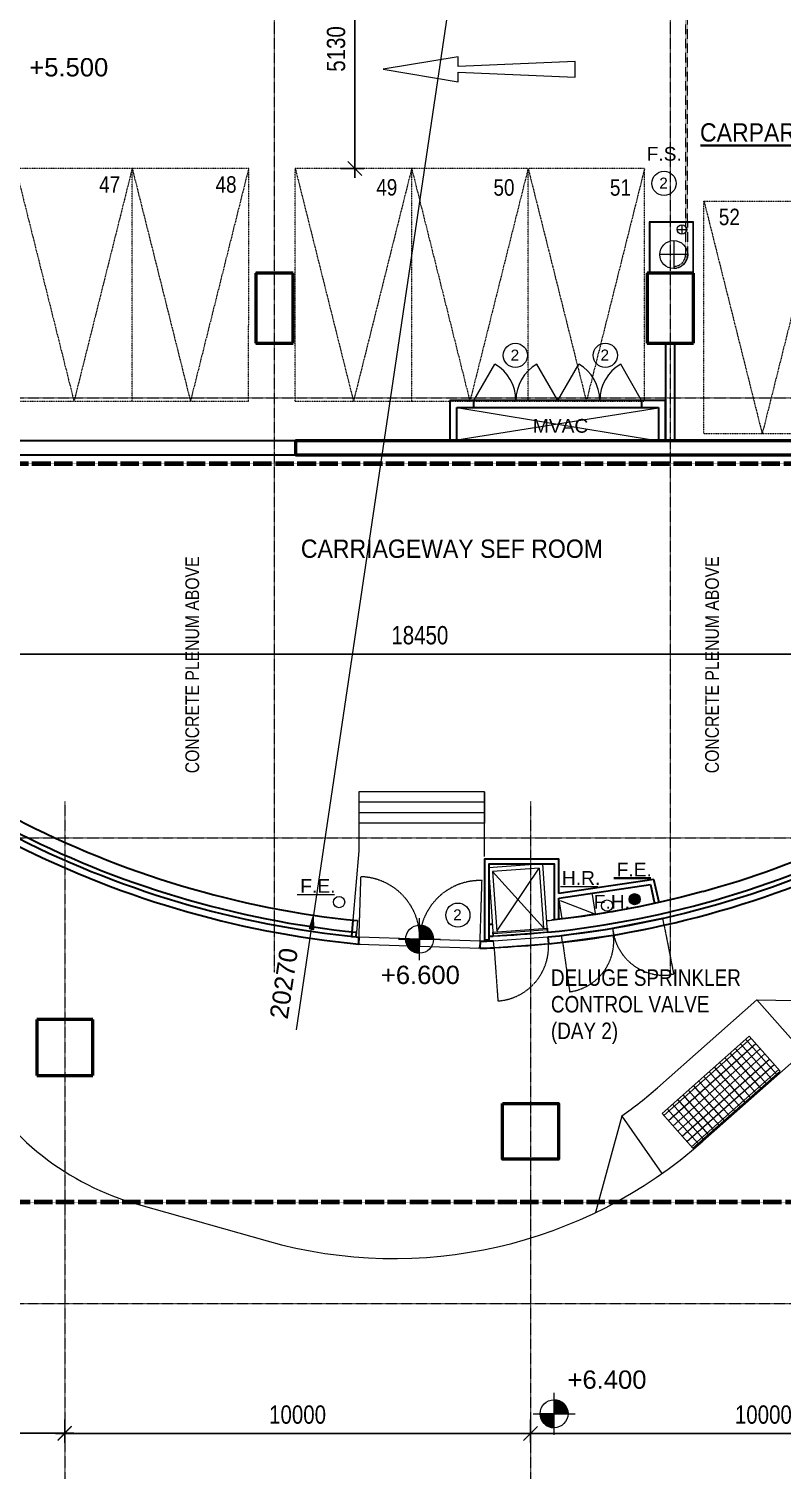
# Model space of a CAD drawing. Header units: millimetres. Extents: x -1578195 to 622687, y -255792 to 391308.
# Drawn here: x 86082 to 102255, y 129429 to 160378 of the extents above; entities that cross this region are included whole.
import ezdxf

# ---------------------------------------------------------------- set-up
doc = ezdxf.new("R2010")
doc.units = ezdxf.units.MM
for name, pattern in [('Dash', [6, 3, -3]), ('Dash dot', [14, 6, -4, 0, -4]), ('Grid Line', [21, 12, -3, 3, -3]), ('Long Dash', [13.5, 9, -4.5]), ('Overhead', [1.8, 1.2, -0.6])]:
    doc.linetypes.add(name, pattern=pattern)
for name, color, linetype, lineweight in [('0-1', 7, 'Continuous', 5), ('A-325-M_DOOR', 31, 'Continuous', 5), ('A-325-M_DOOR_PANEL', 31, 'Continuous', 5), ('A-325-MH_DOOR', 31, 'Long Dash', 5), ('A-ANNO-DIMS', 7, 'Continuous', 9), ('A-ANNO-NOTE', 7, 'Continuous', 5), ('A-ANNO-NOTE-1', 7, 'Continuous', 20), ('A-DETL', 102, 'Continuous', 5), ('A-DETL-3', 102, 'Dash dot', 70), ('A-DETL-GENF', 7, 'Continuous', 5), ('A-DOOR', 7, 'Continuous', 5), ('A-DOOR-1', 7, 'Continuous', 9), ('A-DOOR-HDLN', 7, 'Long Dash', 5), ('A-FLOR', 7, 'Continuous', 18), ('A-WALL', 7, 'Continuous', 9), ('A-WALL-4', 7, 'Continuous', 35), ('A-WALL-7', 7, 'Continuous', 5), ('A-WALL-9', 7, 'Continuous', 30), ('C-PRKG-1', 7, 'Dash', 5), ('G-ANNO-DIMS', 111, 'Continuous', 5), ('G-ANNO-TEXT', 7, 'Continuous', 5), ('I-WALL', 7, 'Continuous', 9), ('I-WALL-5', 7, 'Continuous', 30), ('I-WALL-6', 7, 'Continuous', 18), ('OAP280_C', 210, 'Continuous', 50), ('OAP280_W', 210, 'Continuous', 50), ('Q-SPCQ', 7, 'Continuous', 5), ('Q-SPCQ-HDLN', 7, 'Overhead', 5), ('S-COLS-3', 7, 'Continuous', 35), ('S-COLS-4', 7, 'Continuous', 13), ('S-GRID-1', 7, 'Grid Line', 5), ('S-STRS', 7, 'Continuous', 5), ('S-STRS-2', 7, 'Overhead', 5), ('UNDERLINE', 10, 'Continuous', 35)]:
    doc.layers.add(name, color=color, linetype=linetype, lineweight=lineweight)
doc.styles.add('Arial', font='arial.ttf', dxfattribs={"height": 393.413174})
doc.styles.add('Arial Narrow', font='ARIALN.TTF', dxfattribs={"height": 353.981763})
doc.styles.add('Arial Narrow_1', font='ARIALN.TTF', dxfattribs={"height": 294.984802})
doc.styles.add('Arial_1', font='arial.ttf', dxfattribs={"height": 1.475299})
doc.styles.add('Arial_11', font='arial.ttf', dxfattribs={"width": 0.8, "height": 12.5})
doc.styles.add('Arial_6', font='arial.ttf', dxfattribs={"height": 295.05988})
doc.styles.add('Arial_7', font='arial.ttf', dxfattribs={"width": 0.9, "height": 393.413174})
doc.styles.add('Arial_9', font='arial.ttf', dxfattribs={"height": 1.18024})
doc.dimstyles.new('Diagonal_-_2_0mm_Arial', dxfattribs={"dimscale": 304.8, "dimtxt": 500, "dimasz": 0.984252, "dimexe": 0.984252, "dimexo": 0.984252, "dimgap": 0.656168, "dimtad": 1, "dimdec": 0, "dimrnd": 5, "dimzin": 0, "dimdsep": 46, "dimtxsty": 'Arial_11', "dimblk1": 'OBLIQUE', "dimblk2": 'OBLIQUE', "dimsah": 1, "dimcen": 0.09, "dimdle": 0.656168, "dimadec": 0, "dimazin": 0, "dimtfac": 1, "dimtdec": 4, "dimtix": 1, "dimtmove": 0, "dimatfit": 3, "dimfxl": 1, "dimtvp": 1, "dimtolj": 1, "dimtzin": 0, "dimarcsym": 2})

# ---------------------------------------------------------------- blocks, each defined once
blk = doc.blocks.new('ARC_ANN_FIRE-RATING_two_ - none-909955-B1_F PLAN _2 OF 2_')
at = {"layer": 'A-ANNO-NOTE'}
blk.add_circle((0, 0), 1.3, dxfattribs=at)
at = {"layer": 'A-ANNO-NOTE', "insert": (-0.05, 0.62), "char_height": 1.18, "width": 1.0944, "attachment_point": 2, "line_spacing_factor": 0.938532, "style": 'Arial_9'}
blk.add_mtext('2', dxfattribs=at)
blk = doc.blocks.new('ARC_ANN_FIRE SHUTTER - 1-5166234-B1_F PLAN _2 OF 2_')
at = {"layer": 'A-ANNO-NOTE', "insert": (0.41, 1.66), "char_height": 1.475, "width": 4.5, "attachment_point": 2, "line_spacing_factor": 0.938532, "style": 'Arial_1'}
blk.add_mtext('F.S.', dxfattribs=at)
blk = doc.blocks.new('ARC_ANN_FE_FIRE-EXTINGUISHER - 4-883778-B1_F PLAN _2 OF 2_')
at = {"layer": 'A-ANNO-NOTE'}
blk.add_circle((2.69, -0.82), 0.6, dxfattribs=at)
at = {"layer": 'A-ANNO-NOTE-1'}
blk.add_line((-1.8, 0), (2.19, 0), dxfattribs=at)
at = {"layer": 'A-ANNO-NOTE', "insert": (0.41, 1.66), "char_height": 1.475, "width": 4.5, "attachment_point": 2, "line_spacing_factor": 0.938532, "style": 'Arial_1'}
blk.add_mtext('F.E.', dxfattribs=at)
blk = doc.blocks.new('ARC_PAR_Car - Car_2500x5000mm-V12-B1_F PLAN _2 OF 2_')
at = {"layer": 'C-PRKG-1'}
for p, q in [((0, 0), (0, 5000)), ((0, 5000), (1250, 0)), ((0, 5000), (2500, 5000)), ((2500, 5000), (1250, 0)), ((2500, 0), (2500, 5000)), ((2500, 0), (0, 0))]:
    blk.add_line(p, q, dxfattribs=at)
blk = doc.blocks.new('ARC_FS-CARRIAGEWAY-DV - FS_CARRIAGEWAY-DV-34425202-B1_F PLAN _2 OF 2_')
at = {"layer": 'Q-SPCQ'}
for p, q in [((-460, 40), (-460, 125)), ((-460, 125), (710, 125)), ((710, 125), (-460, 125)), ((-460, 125), (-460, -1345)), ((-460, 75), (710, 75)), ((710, 40), (-460, 40)), ((-375, -1260), (-375, 25)), ((625, -1260), (-375, 25)), ((625, 25), (-375, -1260)), ((625, -1260), (625, 25)), ((710, 125), (710, 40)), ((710, -1345), (710, 125)), ((-460, -1345), (710, -1345)), ((-375, -1260), (625, -1260))]:
    blk.add_line(p, q, dxfattribs=at)
blk = doc.blocks.new('DCW_16c - ARC_Steel_Dbl_Door-34942772-B1_F PLAN _2 OF 2_')
at = {"layer": 'A-DOOR'}
for p, q in [((-1300, -150), (-1261, -150)), ((1300, -150), (1261, -150))]:
    blk.add_line(p, q, dxfattribs=at)
at = {"layer": 'A-DOOR-1'}
for p, q in [((0, 0), (-1300, 0)), ((-1300, 0), (-1300, -150)), ((-1300, -150), (0, -150)), ((0, -150), (0, 0)), ((1300, 0), (0, 0)), ((0, 0), (0, -150)), ((0, -150), (1299, -150)), ((1300, -4), (1300, 0))]:
    blk.add_line(p, q, dxfattribs=at)
at = {"layer": 'A-DOOR-HDLN'}
for p, q in [((-1300, -13), (-1300, 1300)), ((1300, -13), (1300, 1300))]:
    blk.add_line(p, q, dxfattribs=at)
for centre, start, end in [((-1300, 0), 0, 90), ((1300, 0), 90, 180)]:
    blk.add_arc(centre, 1300, start, end, dxfattribs=at)
blk = doc.blocks.new('APF_04 _DV_ - APF_04-35478786-B1_F PLAN _2 OF 2_')
at = {"layer": 'A-DOOR'}
for p, q in [((-585, 0), (-535, 0)), ((-585, -150), (-535, -150))]:
    blk.add_line(p, q, dxfattribs=at)
at = {"layer": 'A-DOOR-1'}
for p, q in [((-585, -150), (-585, 0)), ((-585, 0), (585, 0)), ((585, 0), (585, -150)), ((585, -150), (-585, -150))]:
    blk.add_line(p, q, dxfattribs=at)
at = {"layer": 'A-DOOR-HDLN'}
for p, q in [((-585, -150), (-585, -1294)), ((-585, -1294), (-535, -1294))]:
    blk.add_line(p, q, dxfattribs=at)
blk.add_arc((-584, -126), 1169, 272.4036, 358.8071, dxfattribs=at)
blk = doc.blocks.new('ARC_FS_FIRE SHUTTER LATERAL SINGLE  - ARC_FS_FIRE SHUTTER LATERAL SINGLE -44763638-A3_B1_F')
at = {"layer": 'Q-SPCQ'}
for p, q in [((-7257, 800), (-7257, -150)), ((-6157, 800), (-7257, 800)), ((-7247, 790), (-7247, -140)), ((-6167, 790), (-7247, 790)), ((-6167, -140), (-6167, 790)), ((-6157, -150), (-6157, 800)), ((-6857, -25), (-6857, 575)), ((-6557, 275), (-7157, 275)), ((-6217, 100), (-6417, 100)), ((-6317, 200), (-6317, 0)), ((10, 45), (0, 45)), ((0, 45), (0, 34)), ((0, 34), (50, 29)), ((1, 35), (1, 44)), ((1, 44), (10, 44)), ((50, 30), (1, 35)), ((10, 44), (10, 45)), ((120, 30), (50, 30)), ((50, 29), (119, 29)), ((119, 29), (119, -29)), ((120, -30), (120, 30)), ((-7257, -150), (-6157, -150)), ((-7247, -140), (-6167, -140)), ((50, -29), (0, -34)), ((0, -34), (0, -45)), ((0, -45), (10, -45)), ((1, -35), (50, -30)), ((1, -44), (1, -35)), ((10, -44), (1, -44)), ((10, -45), (10, -44)), ((119, -29), (50, -29)), ((50, -30), (120, -30))]:
    blk.add_line(p, q, dxfattribs=at)
for centre, radius in [((-6857, 275), 300), ((-6317, 100), 100)]:
    blk.add_circle(centre, radius, dxfattribs=at)
at = {"layer": 'Q-SPCQ-HDLN'}
for p, q in [((-7112, 275), (-7152, 275)), ((-6157, 20), (-6857, 20)), ((-6157, 20), (-6157, -20)), ((50, 20), (-6157, 20)), ((50, 20), (50, -20)), ((-6157, -20), (-6857, -20)), ((-6157, -20), (50, -20))]:
    blk.add_line(p, q, dxfattribs=at)
for radius in [295, 255]:
    blk.add_arc((-6857, 275), radius, 180, 270, dxfattribs=at)
blk = doc.blocks.new('ARC_PAR_Car - Car_2500x5000mm-V8-B1_F PLAN _2 OF 2_')
at = {"layer": 'C-PRKG-1'}
for p, q in [((0, 0), (0, -5000)), ((0, -5000), (1250, 0)), ((2500, 0), (0, 0)), ((2500, -5000), (1250, 0)), ((2500, 0), (2500, -5000)), ((0, -5000), (2500, -5000))]:
    blk.add_line(p, q, dxfattribs=at)
blk = doc.blocks.new('_Oblique')
at = {"color": 0, "linetype": 'ByBlock', "lineweight": -2}
blk.add_line((-0.5, -0.5), (0.5, 0.5), dxfattribs=at)
blk = doc.blocks.new('*D167')
at = {"layer": 'A-ANNO-DIMS', "color": 0, "lineweight": -2, "transparency": 16777216}
for p, q in [((76851, 130020), (76851, 130520)), ((86851, 130019), (86851, 130520)), ((76651, 130220), (87051, 130220))]:
    blk.add_line(p, q, dxfattribs=at)
at = {"layer": 'Defpoints', "color": 0, "transparency": 16777216}
for p in [(86851, 130220), (76851, 129720), (86851, 129719)]:
    blk.add_point(p, dxfattribs=at)
at = {"layer": 'A-ANNO-DIMS', "color": 0, "lineweight": -2, "transparency": 16777216, "xscale": 299.9999999999999, "yscale": 299.9999999999999, "zscale": 299.9999999999999, "rotation": 180}
blk.add_blockref('_Oblique', (76851, 130220), dxfattribs=at)
at = {"layer": 'A-ANNO-DIMS', "color": 0, "lineweight": -2, "transparency": 16777216, "xscale": 299.9999999999999, "yscale": 299.9999999999999, "zscale": 299.9999999999999}
blk.add_blockref('_Oblique', (86851, 130220), dxfattribs=at)
at = {"layer": 'A-ANNO-DIMS', "color": 0, "transparency": 16777216, "insert": (81851, 130620), "char_height": 12.5, "attachment_point": 5, "style": 'Arial_11'}
blk.add_mtext('\\A1;{\\H31.473x;10000}', dxfattribs=at)
blk = doc.blocks.new('*D168')
at = {"layer": 'A-ANNO-DIMS', "color": 0, "lineweight": -2, "transparency": 16777216}
for p, q in [((86851, 130019), (86851, 130519)), ((96851, 130019), (96851, 130519)), ((86651, 130219), (97051, 130219))]:
    blk.add_line(p, q, dxfattribs=at)
at = {"layer": 'Defpoints', "color": 0, "transparency": 16777216}
for p in [(96851, 130219), (86851, 129719), (96851, 129719)]:
    blk.add_point(p, dxfattribs=at)
at = {"layer": 'A-ANNO-DIMS', "color": 0, "lineweight": -2, "transparency": 16777216, "xscale": 299.9999999999999, "yscale": 299.9999999999999, "zscale": 299.9999999999999, "rotation": 180}
blk.add_blockref('_Oblique', (86851, 130219), dxfattribs=at)
at = {"layer": 'A-ANNO-DIMS', "color": 0, "lineweight": -2, "transparency": 16777216, "xscale": 299.9999999999999, "yscale": 299.9999999999999, "zscale": 299.9999999999999}
blk.add_blockref('_Oblique', (96851, 130219), dxfattribs=at)
at = {"layer": 'A-ANNO-DIMS', "color": 0, "transparency": 16777216, "insert": (91851, 130620), "char_height": 12.5, "attachment_point": 5, "style": 'Arial_11'}
blk.add_mtext('\\A1;{\\H31.473x;10000}', dxfattribs=at)
blk = doc.blocks.new('*D169')
at = {"layer": 'A-ANNO-DIMS', "color": 0, "lineweight": -2, "transparency": 16777216}
for p, q in [((96851, 130019), (96851, 130519)), ((106851, 130019), (106851, 130519)), ((96651, 130219), (107051, 130219))]:
    blk.add_line(p, q, dxfattribs=at)
at = {"layer": 'Defpoints', "color": 0, "transparency": 16777216}
for p in [(106851, 130219), (96851, 129719), (106851, 129719)]:
    blk.add_point(p, dxfattribs=at)
at = {"layer": 'A-ANNO-DIMS', "color": 0, "lineweight": -2, "transparency": 16777216, "xscale": 299.9999999999999, "yscale": 299.9999999999999, "zscale": 299.9999999999999, "rotation": 180}
blk.add_blockref('_Oblique', (96851, 130219), dxfattribs=at)
at = {"layer": 'A-ANNO-DIMS', "color": 0, "lineweight": -2, "transparency": 16777216, "xscale": 299.9999999999999, "yscale": 299.9999999999999, "zscale": 299.9999999999999}
blk.add_blockref('_Oblique', (106851, 130219), dxfattribs=at)
at = {"layer": 'A-ANNO-DIMS', "color": 0, "transparency": 16777216, "insert": (101851, 130620), "char_height": 12.5, "attachment_point": 5, "style": 'Arial_11'}
blk.add_mtext('\\A1;{\\H31.473x;10000}', dxfattribs=at)
blk = doc.blocks.new('*D173')
at = {"layer": 'A-ANNO-DIMS', "color": 0, "lineweight": -2, "transparency": 16777216}
for p, q in [((85251, 146754), (85251, 147254)), ((103701, 146754), (103701, 147254)), ((85051, 146954), (103901, 146954))]:
    blk.add_line(p, q, dxfattribs=at)
at = {"layer": 'Defpoints', "color": 0, "transparency": 16777216}
for p in [(103701, 146954), (85251, 146454), (103701, 146454)]:
    blk.add_point(p, dxfattribs=at)
at = {"layer": 'A-ANNO-DIMS', "color": 0, "lineweight": -2, "transparency": 16777216, "xscale": 299.9999999999999, "yscale": 299.9999999999999, "zscale": 299.9999999999999, "rotation": 180}
blk.add_blockref('_Oblique', (85251, 146954), dxfattribs=at)
at = {"layer": 'A-ANNO-DIMS', "color": 0, "lineweight": -2, "transparency": 16777216, "xscale": 299.9999999999999, "yscale": 299.9999999999999, "zscale": 299.9999999999999}
blk.add_blockref('_Oblique', (103701, 146954), dxfattribs=at)
at = {"layer": 'A-ANNO-DIMS', "color": 0, "transparency": 16777216, "insert": (94476, 147355), "char_height": 12.5, "attachment_point": 5, "style": 'Arial_11'}
blk.add_mtext('\\A1;{\\H31.473x;18450}', dxfattribs=at)
blk = doc.blocks.new('Spot Elevations - Spot Elevation - Exterior Filled-23614-B1_F PLAN _1 OF 2_')
at = {"layer": 'G-ANNO-DIMS'}
h = blk.add_hatch(color=256, dxfattribs=at)
edge = h.paths.add_edge_path(flags=0)
edge.add_arc((-2.24, 2.25), 1.5, 0, 90, ccw=False)
edge.add_line((-0.74, 2.25), (-2.24, 2.25))
edge.add_line((-2.24, 2.25), (-2.24, 3.75))
h = blk.add_hatch(color=256, dxfattribs=at)
edge = h.paths.add_edge_path(flags=0)
edge.add_arc((-2.24, 2.25), 1.5, 180, 270, ccw=False)
edge.add_line((-3.74, 2.25), (-2.24, 2.25))
edge.add_line((-2.24, 2.25), (-2.24, 0.75))
for p, q in [((-2.24, 0), (-2.24, 4.5)), ((-2.24, 3.75), (-2.24, 2.25)), ((-4.49, 2.25), (0.01, 2.25)), ((-2.24, 2.25), (-3.74, 2.25)), ((-2.24, 0.75), (-2.24, 2.25)), ((-2.24, 2.25), (-0.74, 2.25))]:
    blk.add_line(p, q, dxfattribs=at)
blk.add_circle((-2.24, 2.25), 1.5, dxfattribs=at)
for start, end in [(360, 90), (180, 270)]:
    blk.add_arc((-2.24, 2.25), 1.5, start, end, dxfattribs=at)
blk = doc.blocks.new('ARC_ACCESS PANEL_SINGLE - 900w x 1800h-44554055-1995 - G')
at = {"layer": 'A-325-M_DOOR', "lineweight": 13}
blk.add_line((575, -50), (125, -829), dxfattribs=at)
at = {"layer": 'A-325-M_DOOR', "linetype": 'Dash'}
blk.add_line((569, -50), (525, -50), dxfattribs=at)
at = {"layer": 'A-325-M_DOOR'}
blk.add_arc((575, -50), 900, 180, 240, dxfattribs=at)
blk = doc.blocks.new('ARC_ACCESS PANEL_SINGLE - 900w x 1800h-44554056-1995 - G')
at = {"layer": 'A-325-M_DOOR', "lineweight": 13}
blk.add_line((575, 50), (125, 829), dxfattribs=at)
at = {"layer": 'A-325-M_DOOR', "linetype": 'Dash'}
blk.add_line((569, 50), (525, 50), dxfattribs=at)
at = {"layer": 'A-325-M_DOOR'}
blk.add_arc((575, 50), 900, 120, 180, dxfattribs=at)
blk = doc.blocks.new('*D319')
at = {"layer": 'A-ANNO-DIMS', "color": 0, "lineweight": -2, "transparency": 16777216}
for p, q in [((93280, 162510), (92780, 162510)), ((93080, 157181), (93080, 162710)), ((93280, 157381), (92780, 157381))]:
    blk.add_line(p, q, dxfattribs=at)
at = {"layer": 'Defpoints', "color": 0, "transparency": 16777216}
for p in [(93080, 162510), (93580, 162510), (93580, 157381)]:
    blk.add_point(p, dxfattribs=at)
at = {"layer": 'A-ANNO-DIMS', "color": 0, "lineweight": -2, "transparency": 16777216, "xscale": 299.9999999999999, "yscale": 299.9999999999999, "zscale": 299.9999999999999}
for p, rotation in [((93080, 162510), 90), ((93080, 157381), 270)]:
    blk.add_blockref('_Oblique', p, dxfattribs=dict(at, rotation=rotation))
at = {"layer": 'A-ANNO-DIMS', "color": 0, "transparency": 16777216, "insert": (92679, 159946), "char_height": 12.5, "attachment_point": 5, "rotation": 90, "style": 'Arial_11'}
blk.add_mtext('\\A1;{\\H31.473x;5130}', dxfattribs=at)
blk = doc.blocks.new('APF_04 _DV_ - APF_04c-50571643-1995 - G')
at = {"layer": 'A-325-M_DOOR', "lineweight": 13}
for p, q in [((-550, -150), (-550, 0)), ((-550, 0), (550, 0)), ((550, 0), (550, -150)), ((550, -150), (-550, -150))]:
    blk.add_line(p, q, dxfattribs=at)
at = {"layer": 'A-325-M_DOOR'}
blk.add_line((-550, -150), (-500, -150), dxfattribs=at)
at = {"layer": 'A-325-M_DOOR_PANEL'}
blk.add_line((-550, 0), (-500, 0), dxfattribs=at)
at = {"layer": 'A-325-MH_DOOR'}
for p, q in [((-550, -150), (-550, -1225)), ((-550, -1225), (-500, -1225))]:
    blk.add_line(p, q, dxfattribs=at)
blk.add_arc((-549, -126), 1100, 272.555, 358.732, dxfattribs=at)
blk = doc.blocks.new('APF_04 _DV_ - APF_04c-50571644-1995 - G')
at = {"layer": 'A-325-M_DOOR'}
blk.add_line((-550, 150), (-500, 150), dxfattribs=at)
at = {"layer": 'A-325-M_DOOR', "lineweight": 13}
for p, q in [((550, 150), (-550, 150)), ((-550, 150), (-550, 0)), ((-550, 0), (550, 0)), ((550, 0), (550, 150))]:
    blk.add_line(p, q, dxfattribs=at)
at = {"layer": 'A-325-M_DOOR_PANEL'}
blk.add_line((-550, 0), (-500, 0), dxfattribs=at)
at = {"layer": 'A-325-MH_DOOR'}
for p, q in [((-550, 1225), (-500, 1225)), ((-550, 150), (-550, 1225))]:
    blk.add_line(p, q, dxfattribs=at)
blk.add_arc((-549, 126), 1100, 1.268, 87.445, dxfattribs=at)
blk = doc.blocks.new('ARC_ANN_HR_HOSE-REEL - ARC_ANN_HR_HOSE-REEL-881492-B1_F PLAN _2 OF 2_')
at = {"layer": 'A-ANNO-NOTE-1'}
blk.add_line((-1.8, 0), (2.19, 0), dxfattribs=at)
at = {"layer": 'A-ANNO-NOTE', "insert": (0.41, 1.66), "char_height": 1.475, "width": 4.896, "attachment_point": 2, "line_spacing_factor": 0.938532, "style": 'Arial_1'}
blk.add_mtext('H.R.', dxfattribs=at)
blk = doc.blocks.new('ARC_TFP_FS_HR_DISPLAY - ARC_TFP_FS_HR_750x400-V85-B1_F PLAN _2 OF 2_')
at = {"layer": 'Q-SPCQ'}
for p, q in [((405, 460), (-405, 460)), ((-405, 460), (-405, 0)), ((-375, 460), (375, 30)), ((405, 0), (405, 460))]:
    blk.add_line(p, q, dxfattribs=at)
blk = doc.blocks.new('TRA')
at = {"layer": 'A-DETL'}
blk.add_lwpolyline([(-464480, 136340), (-462607, 137996), (-463270, 138746), (-465143, 137090)], close=True, dxfattribs=at)
at = {"layer": 'A-DETL-GENF', "linetype": 'Continuous'}
for p, q in [((-465106, 137048), (-463233, 138703)), ((-462683, 137930), (-463345, 138679)), ((-465006, 136935), (-463133, 138591)), ((-464907, 136823), (-463034, 138479)), ((-464807, 136710), (-462934, 138366)), ((-463020, 137632), (-463682, 138381)), ((-462907, 137731), (-463570, 138480)), ((-462795, 137831), (-463457, 138580)), ((-464708, 136598), (-462835, 138254)), ((-464609, 136486), (-462736, 138142)), ((-463357, 137334), (-464019, 138083)), ((-463244, 137433), (-463907, 138182)), ((-463132, 137532), (-463794, 138282)), ((-464509, 136373), (-462636, 138029)), ((-463694, 137036), (-464356, 137785)), ((-463582, 137135), (-464244, 137884)), ((-463469, 137234), (-464132, 137984)), ((-464031, 136738), (-464693, 137487)), ((-463919, 136837), (-464581, 137586)), ((-463806, 136936), (-464469, 137686)), ((-464368, 136440), (-465031, 137189)), ((-464256, 136539), (-464918, 137288)), ((-464144, 136638), (-464806, 137388))]:
    blk.add_line(p, q, dxfattribs=at)
at = {"layer": 'A-FLOR'}
for p, q in [((-464268, 136490), (-456020, 143801)), ((-465238, 137635), (-463106, 139525)), ((-463106, 139525), (-462111, 138403)), ((-463106, 139525), (-460876, 139497)), ((-466007, 137029), (-466569, 134961)), ((-466007, 137029), (-465148, 135799)), ((-476385, 135132), (-473622, 134351))]:
    blk.add_line(p, q, dxfattribs=at)
for centre, radius, start, end in [((-474752, 140906), 6000, 209.6324, 254.2092), ((-470901, 143974), 10000, 254.2092, 311.551)]:
    blk.add_arc(centre, radius, start, end, dxfattribs=at)
at = {"layer": 'A-FLOR', "extrusion": (0, 0, -1)}
blk.add_arc((470876, 143996), 8500, 228.4485, 235.058, dxfattribs=at)

msp = doc.modelspace()

# ---------------------------------------------------------------- hatches: boundary and pattern name
at = {"layer": 'A-ANNO-DIMS'}
msp.add_hatch(color=256, dxfattribs=at).paths.add_polyline_path([(92198.3, 141042), (92192.9, 141346.1), (92099.4, 141056.7)], flags=0)
at = {"layer": 'UNDERLINE'}
h = msp.add_hatch(color=256, dxfattribs=at)
h.dxf.hatch_style = 1
edge = h.paths.add_edge_path()
edge.add_arc((99087.5, 141689.5), 120, 0, 360)

# ---------------------------------------------------------------- linework, layer by layer
at = {"layer": 'A-ANNO-DIMS'}
for p, q in [((95167.6, 161397), (92192.9, 141346.1)), ((92192.9, 141346.1), (92099.4, 141056.7)), ((92198.3, 141042), (92192.9, 141346.1)), ((91828.1, 138887.1), (92148.9, 141049.3)), ((92099.4, 141056.7), (92198.3, 141042))]:
    msp.add_line(p, q, dxfattribs=at)
at = {"layer": 'A-ANNO-NOTE'}
for centre in [(99087.5, 141689.5), (98496.6, 141552.7)]:
    msp.add_circle(centre, 120, dxfattribs=at)
at = {"layer": 'A-ANNO-NOTE-1'}
msp.add_line((98637.4, 142140.1), (99435.6, 142140.1), dxfattribs=at)
at = {"layer": 'A-DETL'}
for p, q in [((95273.4, 152248.9), (99601.4, 151530.6)), ((99601.4, 152230.6), (95273.4, 151548.9))]:
    msp.add_line(p, q, dxfattribs=at)
at = {"layer": 'A-DETL', "extrusion": (1.07684e-20, 1.09797e-20, -1)}
msp.add_lwpolyline([(-95301, 159239), (-95301, 159447.4), (-97809.8, 159343), (-97809.8, 159676.6), (-95301, 159572.2), (-95301, 159780.6), (-93685.8, 159509.8), (-95301, 159239)], dxfattribs=at)
at = {"layer": 'A-DETL-3'}
for p, q in [((-9095.9, 151048.1), (124530, 151045.4)), ((124402.4, 135182.9), (48, 135188.2))]:
    msp.add_line(p, q, dxfattribs=at)
at = {"layer": 'A-FLOR'}
for p, q in [((93164.1, 143996.8), (93164.1, 142702.6)), ((95861.5, 142609.4), (95861.5, 143996.8)), ((95860.9, 143321.3), (93163.5, 143321.3)), ((93164.1, 142727.1), (93040.3, 141238.5)), ((93139.7, 141228.2), (93119, 140979)), ((96033.7, 141155.7), (95962.7, 141155.7)), ((98538.7, 141155.7), (98532.6, 141155.7)), ((93169.2, 140873.3), (93191, 140871.5)), ((95769.7, 140789.6), (95836.3, 140787.5))]:
    msp.add_line(p, q, dxfattribs=at)
for start, end in [(242.42707, 243.79398), (244.2436, 245.16216), (245.69682, 246.53221), (247.09814, 247.90521), (248.48216, 249.28327), (290.03279, 290.75621), (249.85832, 250.67117), (251.23024, 252.08237), (287.34678, 288.10063), (288.69307, 289.42841), (252.59961, 253.36575), (254.02741, 254.79391), (255.44853, 256.22473), (284.72326, 285.44513), (285.98671, 286.77287), (256.86963, 257.65996), (258.29072, 259.10339), (259.7118, 260.56487), (280.66037, 281.42594), (282.02121, 282.76554), (283.37432, 284.10514), (261.13287, 262.08048), (262.55393, 263.97498), (277.41278, 278.74674), (279.28253, 280.08634)]:
    msp.add_arc((95167.6, 161393.9), 20267.4, start, end, dxfattribs=at)
at = {"layer": 'A-WALL'}
msp.add_arc((95167.6, 161393.9), 20767.4, 272.49169, 275.72007, dxfattribs=at)
at = {"layer": 'A-WALL-4'}
for p, q in [((107076.2, 151530.6), (91801.2, 151530.7)), ((91801.2, 151530.7), (91801.2, 151230.7)), ((91801.2, 151230.7), (103901.2, 151230.6))]:
    msp.add_line(p, q, dxfattribs=at)
at = {"layer": 'A-WALL-7'}
msp.add_arc((95167.6, 161393.9), 20267.4, 275.78471, 276.06755, dxfattribs=at)
at = {"layer": 'A-WALL-9'}
for p, q in [((93164.7, 140723.3), (93169.2, 140873.6)), ((97226.6, 140879.6), (97237.4, 140729.9)), ((95768, 140785.3), (95763.6, 140635.1))]:
    msp.add_line(p, q, dxfattribs=at)
for radius, start, end in [(20617.4, 275.73163, 319.60712), (20767.4, 275.72007, 319.62509), (20617.4, 242.42707, 264.43778), (20767.4, 242.42707, 264.46563), (20767.4, 271.6445, 272.49169), (20617.4, 271.66895, 272.47977)]:
    msp.add_arc((95167.6, 161393.9), radius, start, end, dxfattribs=at)
at = {"layer": 'I-WALL', "lineweight": 30}
for p, q in [((95123.4, 152398.9), (95123.4, 151548.9)), ((99751.4, 152398.9), (95123.4, 152398.9)), ((95638.4, 152248.9), (95638.4, 152398.9)), ((99238.4, 152398.9), (99238.4, 152248.9)), ((99751.4, 151530.6), (99751.4, 152398.9)), ((95273.4, 151548.9), (95273.4, 152248.9)), ((95273.4, 152248.9), (99601.4, 152248.9)), ((99601.4, 152248.9), (99601.4, 151530.6))]:
    msp.add_line(p, q, dxfattribs=at)
at = {"layer": 'I-WALL-5'}
for p, q in [((99751.2, 153630.7), (99751.2, 151530.7)), ((99951.2, 153630.6), (99751.2, 153630.7)), ((99951.2, 151530.6), (99951.2, 153630.6)), ((91801.2, 151530.7), (80351.2, 151530.8)), ((91801.2, 151230.7), (91801.2, 151530.7)), ((99751.2, 151530.7), (99951.2, 151530.6)), ((85251.2, 151230.7), (91801.2, 151230.7)), ((99502.6, 142115.2), (97461.5, 141809.8)), ((99613.6, 141621.1), (99502.6, 142115.2)), ((97461.5, 141708.7), (99425.4, 142002.5)), ((99425.4, 142002.5), (99516, 141599.5)), ((93040.3, 141238.5), (93011, 140886.8)), ((93011, 140886.8), (93110.7, 140878.6)), ((93110.7, 140878.6), (93119, 140979))]:
    msp.add_line(p, q, dxfattribs=at)
at = {"layer": 'I-WALL-5', "flags": 128}
for points in [[(97461.8, 141809.8), (97461.8, 142546.1), (95861.8, 142546.1), (95861.8, 140818.7), (95961.8, 140818.7), (95961.8, 142446.1), (97361.8, 142446.1), (97361.8, 141246.2)], [(100551.4, 141854.7), (100095.1, 141734.6), (99636.1, 141625.3), (99174.7, 141526.6), (98711.1, 141438.7), (98245.6, 141361.6), (97778.4, 141295.4), (97309.9, 141240.1)], [(97461.8, 141258), (97461.8, 141708.7)], [(96034.5, 141145.1), (95998.8, 141143.6), (95963, 141142.1)], [(97210.3, 141229.7), (97205.9, 141229.3), (97201.5, 141228.8)]]:
    msp.add_lwpolyline(points, dxfattribs=at)
at = {"layer": 'I-WALL-5'}
for radius, start, end in [(20517.4, 275.73938, 319.21639), (20267.4, 242.42707, 264.25776), (20517.4, 242.42707, 264.26974), (20267.4, 285.40497, 294.57292), (20517.4, 272.24267, 272.47166)]:
    msp.add_arc((95167.6, 161393.9), radius, start, end, dxfattribs=at)
at = {"layer": 'I-WALL-6'}
for start, end in [(263.99045, 264.26973), (272.47166, 275.73938)]:
    msp.add_arc((95167.6, 161393.9), 20517.4, start, end, dxfattribs=at)
at = {"layer": 'OAP280_C'}
for p, q in [((90954, 155130.9), (90954, 153630.9)), ((91754, 155130.9), (90954, 155130.9)), ((91754, 153630.9), (91754, 155130.9)), ((99354, 155131), (99354, 153631)), ((100354, 155131), (99354, 155131)), ((100354, 153631), (100354, 155131)), ((90954, 153630.9), (91754, 153630.9)), ((99354, 153631), (100354, 153631)), ((87454, 139106), (86254, 139106)), ((86254, 139106), (86254, 137906)), ((87454, 137906), (87454, 139106)), ((86254, 137906), (87454, 137906))]:
    msp.add_line(p, q, dxfattribs=at)
msp.add_lwpolyline([(96251.1, 137305.7), (97451.1, 137305.7), (97451.1, 136105.7), (96251.1, 136105.7)], close=True, dxfattribs=at)
at = {"layer": 'OAP280_W'}
for p, q in [((107851.3, 151531), (91804, 151531)), ((91804, 151531), (91804, 151231)), ((91804, 151231), (110431.8, 151231))]:
    msp.add_line(p, q, dxfattribs=at)
at = {"layer": 'S-COLS-3'}
for p, q in [((90951.2, 155130.6), (90951.2, 153630.6)), ((91751.2, 155130.6), (90951.2, 155130.6)), ((91751.2, 153630.6), (91751.2, 155130.6)), ((99351.2, 155130.7), (99351.2, 153630.7)), ((99526.2, 155130.7), (99351.2, 155130.7)), ((100351.2, 153630.6), (100351.2, 155130.6)), ((90951.2, 153630.6), (91751.2, 153630.6)), ((99351.2, 153630.7), (100351.2, 153630.6)), ((87451.1, 139105.7), (86251.1, 139105.7)), ((86251.1, 139105.7), (86251.1, 137905.7)), ((87451.1, 137905.7), (87451.1, 139105.7)), ((86251.1, 137905.7), (87451.1, 137905.7)), ((97451.1, 137305.7), (96251.1, 137305.7)), ((96251.1, 137305.7), (96251.1, 136105.7)), ((97451.1, 136105.7), (97451.1, 137305.7)), ((96251.1, 136105.7), (97451.1, 136105.7))]:
    msp.add_line(p, q, dxfattribs=at)
at = {"layer": 'S-COLS-4'}
for p, q in [((95962.7, 141155.7), (96033.7, 141155.7)), ((98532.6, 141155.7), (98538.7, 141155.7))]:
    msp.add_line(p, q, dxfattribs=at)
at = {"layer": 'S-GRID-1'}
for p, q in [((91351.5, 210672.6), (91351.1, 140117.7)), ((99851.5, 210672.6), (99851.1, 140117.7)), ((-10508.2, 152456.2), (128177.4, 152455.5)), ((86851.1, 143788.7), (86851, 124617)), ((96851.1, 143788.6), (96851, 124617)), ((-10508.2, 143006.2), (128177.3, 143005.5)), ((-10508.3, 133006.2), (128177.3, 133005.5))]:
    msp.add_line(p, q, dxfattribs=at)
at = {"layer": 'S-STRS'}
for p, q in [((93163.5, 143996.8), (93163.5, 143321.3)), ((95861.5, 143996.8), (93163.5, 143996.8)), ((95861.5, 143996.8), (95861.5, 143321.3)), ((95861.5, 143771.3), (93163.5, 143771.3)), ((95861.5, 143546.3), (93163.5, 143546.3)), ((95861.5, 143321.3), (93163.5, 143321.3))]:
    msp.add_line(p, q, dxfattribs=at)
at = {"layer": 'S-STRS-2'}
for p, q in [((95861.5, 143771.3), (93163.5, 143771.3)), ((95861.5, 143546.3), (93163.5, 143546.3))]:
    msp.add_line(p, q, dxfattribs=at)
at = {"layer": 'UNDERLINE'}
for points in [[(107052.4, 157872.3), (100499.9, 157872.3)], [(98637.4, 142140.1), (99435.6, 142140.1)]]:
    msp.add_lwpolyline(points, dxfattribs=at)

# ---------------------------------------------------------------- block references
at = {"layer": '0-1'}
for name, p, rotation in [('ARC_PAR_Car - Car_2500x5000mm-V8-B1_F PLAN _2 OF 2_', (88301.2, 152380.8), 179.9997000009), ('ARC_PAR_Car - Car_2500x5000mm-V8-B1_F PLAN _2 OF 2_', (90801.2, 152380.8), 179.9997000009), ('ARC_PAR_Car - Car_2500x5000mm-V8-B1_F PLAN _2 OF 2_', (94301.3, 152380.7), 179.9997000009), ('ARC_PAR_Car - Car_2500x5000mm-V8-B1_F PLAN _2 OF 2_', (96801.3, 152380.7), 179.9997000009), ('ARC_PAR_Car - Car_2500x5000mm-V8-B1_F PLAN _2 OF 2_', (99301.3, 152380.7), 179.9997000009), ('ARC_PAR_Car - Car_2500x5000mm-V12-B1_F PLAN _2 OF 2_', (100576.2, 151680.6), 359.9997000009001), ('ARC_FS-CARRIAGEWAY-DV - FS_CARRIAGEWAY-DV-34425202-B1_F PLAN _2 OF 2_', (96751.6, 141071.2), 184.1055171574603), ('DCW_16c - ARC_Steel_Dbl_Door-34942772-B1_F PLAN _2 OF 2_', (94470.4, 140830.9), 358.1815545191604), ('APF_04 _DV_ - APF_04-35478786-B1_F PLAN _2 OF 2_', (96643.1, 140837.7), 4.105700501545177)]:
    msp.add_blockref(name, p, dxfattribs=dict(at, rotation=rotation))
at = {"layer": '0-1', "xscale": 0.9021009924248615, "yscale": 0.9021009924248615, "zscale": 0.9021009924248615, "rotation": 188.6370231648298}
msp.add_blockref('ARC_TFP_FS_HR_DISPLAY - ARC_TFP_FS_HR_750x400-V85-B1_F PLAN _2 OF 2_', (97822.8, 141734.9), dxfattribs=at)
at = {"layer": 'A-325-M_DOOR'}
for name, p, rotation in [('ARC_ACCESS PANEL_SINGLE - 900w x 1800h-44554055-1995 - G', (96213.4, 152348.9), 180), ('ARC_ACCESS PANEL_SINGLE - 900w x 1800h-44554055-1995 - G', (98013.4, 152348.9), 180), ('APF_04 _DV_ - APF_04c-50571644-1995 - G', (99150.2, 141174.4), 191.1068757402214), ('APF_04 _DV_ - APF_04c-50571643-1995 - G', (98065.3, 140991.2), 8.064375740221188)]:
    msp.add_blockref(name, p, dxfattribs=dict(at, rotation=rotation))
for p in [(96863.4, 152348.9), (98663.4, 152348.9)]:
    msp.add_blockref('ARC_ACCESS PANEL_SINGLE - 900w x 1800h-44554056-1995 - G', p, dxfattribs=at)
at = {"layer": 'A-ANNO-NOTE', "xscale": 200, "yscale": 200, "zscale": 200}
for name, p in [('ARC_ANN_FIRE SHUTTER - 1-5166234-B1_F PLAN _2 OF 2_', (99640.3, 157509.6)), ('ARC_ANN_FIRE-RATING_two_ - none-909955-B1_F PLAN _2 OF 2_', (99718.5, 157059.7)), ('ARC_ANN_FIRE-RATING_two_ - none-909955-B1_F PLAN _2 OF 2_', (96527.5, 153366)), ('ARC_ANN_FIRE-RATING_two_ - none-909955-B1_F PLAN _2 OF 2_', (98456.5, 153367.6)), ('ARC_ANN_FE_FIRE-EXTINGUISHER - 4-883778-B1_F PLAN _2 OF 2_', (92204.4, 141790.4)), ('ARC_ANN_HR_HOSE-REEL - ARC_ANN_HR_HOSE-REEL-881492-B1_F PLAN _2 OF 2_', (97856, 141960.5)), ('ARC_ANN_FIRE-RATING_two_ - none-909955-B1_F PLAN _2 OF 2_', (95292.8, 141346.9))]:
    msp.add_blockref(name, p, dxfattribs=at)
at = {"layer": 'G-ANNO-DIMS', "xscale": 199.9999999999998, "yscale": 199.9999999999998, "zscale": 199.9999999999998}
for p in [(94918.4, 140381), (97805.7, 130189.9)]:
    msp.add_blockref('Spot Elevations - Spot Elevation - Exterior Filled-23614-B1_F PLAN _1 OF 2_', p, dxfattribs=at)
at = {"layer": 'Q-SPCQ', "rotation": 90}
msp.add_blockref('ARC_FS_FIRE SHUTTER LATERAL SINGLE  - ARC_FS_FIRE SHUTTER LATERAL SINGLE -44763638-A3_B1_F', (100201.3, 162388.2), dxfattribs=at)
at = {"layer": 'UNDERLINE'}
msp.add_blockref('TRA', (564819.1, 0), dxfattribs=at)

# ---------------------------------------------------------------- texts
at = {"layer": 'A-ANNO-DIMS', "insert": (91360.4, 139909.8), "char_height": 393.41, "width": 1824, "attachment_point": 2, "rotation": 81.56121, "line_spacing_factor": 0.938532, "style": 'Arial'}
msp.add_mtext('20270', dxfattribs=at)
at = {"layer": 'A-ANNO-NOTE', "char_height": 295.06, "attachment_point": 2, "line_spacing_factor": 0.938532, "style": 'Arial_1'}
for s, insert, width in [('F.E.', (99079.4, 142472.6), 900), ('F.H.', (98600, 141780.7), 979.2)]:
    msp.add_mtext(s, dxfattribs=dict(at, insert=insert, width=width))
at = {"layer": 'G-ANNO-DIMS', "char_height": 393.41, "attachment_point": 1, "line_spacing_factor": 0.938532}
for s, insert, width, style in [('+5.500', (86090.7, 159749.7), 1944.159, 'Arial_9'), ('+6.600', (93639.4, 140261), 2020.8, 'Arial'), ('+6.400', (97646.4, 131570), 2020.8, 'Arial')]:
    msp.add_mtext(s, dxfattribs=dict(at, insert=insert, width=width, style=style))
at = {"layer": 'G-ANNO-TEXT', "attachment_point": 1}
for s, insert, char_height, width, line_spacing_factor, style in [('CARPARK SHROFF OFFICE', (100490.6, 158350.5), 393.413, 8509.266, 0.938532, 'Arial_7'), ('47', (87590.4, 157213.4), 353.98, 535.659, 0.968573, 'Arial Narrow'), ('48', (90090.4, 157213.4), 353.98, 535.659, 0.968573, 'Arial Narrow'), ('49', (93540.9, 157152.3), 353.98, 535.659, 0.968573, 'Arial Narrow'), ('50', (96057, 157149.1), 353.98, 535.659, 0.968573, 'Arial Narrow'), ('51', (98557, 157149.1), 353.98, 535.659, 0.968573, 'Arial Narrow'), ('52', (100895.4, 156516.5), 353.98, 535.659, 0.968573, 'Arial Narrow'), ('CARRIAGEWAY SEF ROOM', (91921.8, 149412.2), 393.413, 7660.8, 0.938532, 'Arial_7'), ('DELUGE SPRINKLER\\PCONTROL VALVE\\P(DAY 2)', (97290.7, 140182.7), 353.982, 6311.272, 0.968573, 'Arial Narrow')]:
    msp.add_mtext(s, dxfattribs=dict(at, insert=insert, char_height=char_height, width=width, line_spacing_factor=line_spacing_factor, style=style))
at = {"layer": 'G-ANNO-TEXT', "color": 7, "insert": (96901.9, 152000.7), "char_height": 295.06, "width": 1123.2, "attachment_point": 1, "line_spacing_factor": 0.938532, "style": 'Arial_6'}
msp.add_mtext('MVAC', dxfattribs=at)
at = {"layer": 'G-ANNO-TEXT', "char_height": 294.985, "width": 5569.2, "attachment_point": 1, "rotation": 90, "line_spacing_factor": 0.968573, "style": 'Arial Narrow_1'}
for insert in [(89442, 144393.8), (100602, 144393.8)]:
    msp.add_mtext('CONCRETE PLENUM ABOVE', dxfattribs=dict(at, insert=insert))

# ---------------------------------------------------------------- dimensions: what is measured, and where the dimension line sits
at = {"layer": 'A-ANNO-DIMS'}
dim = msp.add_linear_dim(base=(93080.1, 162510.3), p1=(93580.1, 157380.7), p2=(93580.1, 162510.3), angle=90, text='{\\H31.473x;<>}', dimstyle='Diagonal_-_2_0mm_Arial', override={"dimpost": '<>', "dimtmove": 1, "dimarcsym": 2}, dxfattribs=at)
dim.commit()
dim.dimension.update_dxf_attribs({"geometry": '*D319', "text_midpoint": (92679.1, 159945.5)})
for base, p1, p2, picture, middle in [((103701.1, 146954), (85251.1, 146454), (103701.1, 146453.9), '*D173', (94476.1, 147354.9)), ((86851.4, 130219.5), (76851.3, 129719.5), (86851.4, 129719.5), '*D167', (81851.3, 130620.4)), ((96851.4, 130219.5), (86851.4, 129719.5), (96851.4, 129719.4), '*D168', (91851.4, 130620.4)), ((106851.5, 130219.4), (96851.4, 129719.4), (106851.5, 129719.4), '*D169', (101851.4, 130620.3))]:
    dim = msp.add_linear_dim(base=base, p1=p1, p2=p2, text='{\\H31.473x;<>}', dimstyle='Diagonal_-_2_0mm_Arial', override={"dimpost": '<>', "dimtmove": 1, "dimarcsym": 2}, dxfattribs=at)
    dim.commit()
    dim.dimension.update_dxf_attribs({"geometry": picture, "text_midpoint": middle})

doc.saveas('drawing.dxf')
